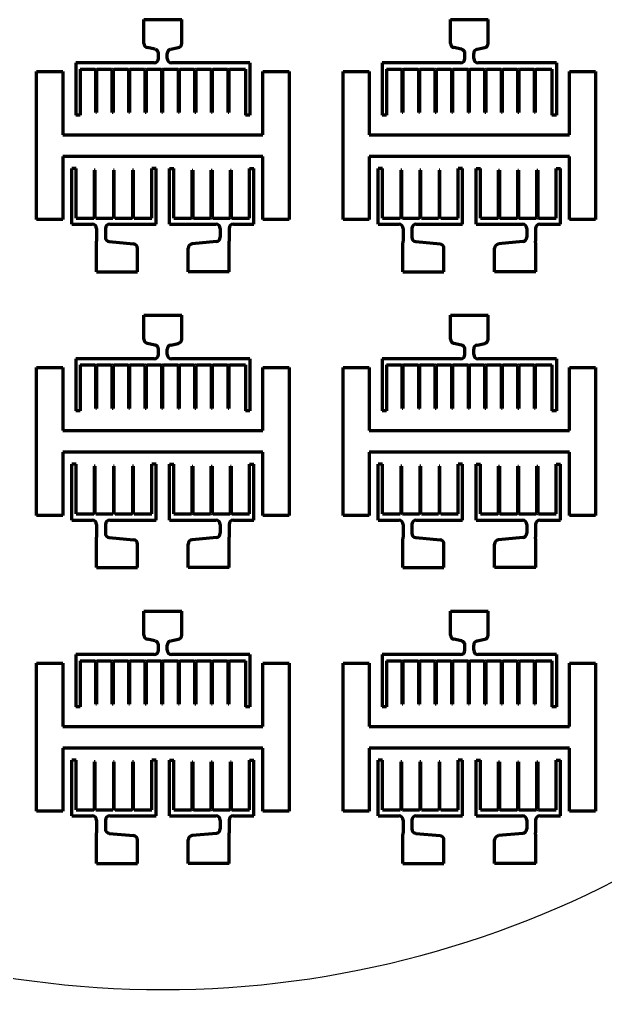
# Model space of a CAD drawing. Header units: millimetres. Extents: x 2372 to 2569, y 1689 to 1917.
# Drawn here: x 2454.5 to 2521.8, y 1689.3 to 1800.8 of the extents above; entities that cross this region are included whole.
import ezdxf

# ---------------------------------------------------------------- set-up
doc = ezdxf.new("R2010")
doc.units = ezdxf.units.MM
doc.layers.add('mask_outline', color=10, linetype='Continuous')
doc.layers.add('mask_stencil', color=30, linetype='Continuous', lineweight=70)

msp = doc.modelspace()

# ---------------------------------------------------------------- linework, layer by layer
at = {"layer": 'mask_outline'}
msp.add_arc((2470.94, 1803.28), 114, 210.2314, 329.7768, dxfattribs=at)
at = {"layer": 'mask_stencil'}
for p, q in [((2468.77, 1798.03), (2468.77, 1800.78)), ((2468.77, 1800.78), (2473.11, 1800.78)), ((2473.11, 1798.03), (2473.11, 1800.78)), ((2503.97, 1798.03), (2503.97, 1800.78)), ((2503.97, 1800.78), (2508.31, 1800.78)), ((2508.31, 1798.03), (2508.31, 1800.78)), ((2470.04, 1797.36), (2469.17, 1797.54)), ((2471.84, 1797.36), (2472.71, 1797.54)), ((2505.24, 1797.36), (2504.37, 1797.54)), ((2507.04, 1797.36), (2507.91, 1797.54)), ((2470.44, 1796.28), (2470.44, 1796.87)), ((2471.44, 1796.28), (2471.44, 1796.87)), ((2505.64, 1796.28), (2505.64, 1796.87)), ((2506.64, 1796.28), (2506.64, 1796.87)), ((2469.94, 1795.78), (2460.94, 1795.78)), ((2460.94, 1795.78), (2460.94, 1789.78)), ((2480.94, 1795.78), (2471.94, 1795.78)), ((2480.94, 1795.78), (2480.94, 1789.78)), ((2505.14, 1795.78), (2496.14, 1795.78)), ((2496.14, 1795.78), (2496.14, 1789.78)), ((2516.14, 1795.78), (2507.14, 1795.78)), ((2516.14, 1795.78), (2516.14, 1789.78)), ((2456.44, 1777.78), (2456.44, 1794.78)), ((2456.44, 1794.78), (2459.44, 1794.78)), ((2459.44, 1794.78), (2459.44, 1787.53)), ((2461.43, 1795.08), (2461.43, 1789.78)), ((2461.43, 1795.08), (2463.15, 1795.08)), ((2463.23, 1795), (2463.15, 1795.08)), ((2463.23, 1790.08), (2463.23, 1795)), ((2463.4, 1795.08), (2463.32, 1795)), ((2463.32, 1795), (2463.32, 1790.08)), ((2463.4, 1795.08), (2465.05, 1795.08)), ((2465.13, 1795), (2465.05, 1795.08)), ((2465.13, 1790.08), (2465.13, 1795)), ((2465.3, 1795.08), (2465.22, 1795)), ((2465.22, 1795), (2465.22, 1790.08)), ((2465.3, 1795.08), (2466.95, 1795.08)), ((2467.03, 1795), (2466.95, 1795.08)), ((2467.03, 1790.08), (2467.03, 1795)), ((2467.2, 1795.08), (2467.12, 1795)), ((2467.12, 1795), (2467.12, 1790.08)), ((2467.2, 1795.08), (2468.85, 1795.08)), ((2468.93, 1795), (2468.85, 1795.08)), ((2468.93, 1790.08), (2468.93, 1795)), ((2469.1, 1795.08), (2469.02, 1795)), ((2469.02, 1795), (2469.02, 1790.08)), ((2469.1, 1795.08), (2470.75, 1795.08)), ((2470.83, 1795), (2470.75, 1795.08)), ((2470.83, 1790.08), (2470.83, 1795)), ((2471, 1795.08), (2470.92, 1795)), ((2470.92, 1795), (2470.92, 1790.08)), ((2471, 1795.08), (2472.65, 1795.08)), ((2472.73, 1795), (2472.65, 1795.08)), ((2472.73, 1790.08), (2472.73, 1795)), ((2472.9, 1795.08), (2472.82, 1795)), ((2472.82, 1795), (2472.82, 1790.08)), ((2472.9, 1795.08), (2474.55, 1795.08)), ((2474.63, 1795), (2474.55, 1795.08)), ((2474.63, 1790.08), (2474.63, 1795)), ((2474.8, 1795.08), (2474.72, 1795)), ((2474.72, 1795), (2474.72, 1790.08)), ((2474.8, 1795.08), (2476.45, 1795.08)), ((2476.53, 1795), (2476.45, 1795.08)), ((2476.53, 1790.08), (2476.53, 1795)), ((2476.7, 1795.08), (2476.62, 1795)), ((2476.62, 1795), (2476.62, 1790.08)), ((2476.7, 1795.08), (2478.35, 1795.08)), ((2478.43, 1795), (2478.35, 1795.08)), ((2478.43, 1790.08), (2478.43, 1795)), ((2478.6, 1795.08), (2478.52, 1795)), ((2478.52, 1795), (2478.52, 1790.08)), ((2478.6, 1795.08), (2480.43, 1795.08)), ((2480.43, 1795.08), (2480.43, 1789.78)), ((2482.44, 1787.53), (2482.44, 1794.78)), ((2482.44, 1794.78), (2485.44, 1794.78)), ((2485.44, 1794.78), (2485.44, 1777.78)), ((2491.64, 1777.78), (2491.64, 1794.78)), ((2491.64, 1794.78), (2494.64, 1794.78)), ((2494.64, 1794.78), (2494.64, 1787.53)), ((2496.63, 1795.08), (2496.63, 1789.78)), ((2496.63, 1795.08), (2498.35, 1795.08)), ((2498.43, 1795), (2498.35, 1795.08)), ((2498.43, 1790.08), (2498.43, 1795)), ((2498.6, 1795.08), (2498.52, 1795)), ((2498.52, 1795), (2498.52, 1790.08)), ((2498.6, 1795.08), (2500.25, 1795.08)), ((2500.33, 1795), (2500.25, 1795.08)), ((2500.33, 1790.08), (2500.33, 1795)), ((2500.5, 1795.08), (2500.42, 1795)), ((2500.42, 1795), (2500.42, 1790.08)), ((2500.5, 1795.08), (2502.15, 1795.08)), ((2502.23, 1795), (2502.15, 1795.08)), ((2502.23, 1790.08), (2502.23, 1795)), ((2502.4, 1795.08), (2502.32, 1795)), ((2502.32, 1795), (2502.32, 1790.08)), ((2502.4, 1795.08), (2504.05, 1795.08)), ((2504.13, 1795), (2504.05, 1795.08)), ((2504.13, 1790.08), (2504.13, 1795)), ((2504.3, 1795.08), (2504.22, 1795)), ((2504.22, 1795), (2504.22, 1790.08)), ((2504.3, 1795.08), (2505.95, 1795.08)), ((2506.03, 1795), (2505.95, 1795.08)), ((2506.03, 1790.08), (2506.03, 1795)), ((2506.2, 1795.08), (2506.12, 1795)), ((2506.12, 1795), (2506.12, 1790.08)), ((2506.2, 1795.08), (2507.85, 1795.08)), ((2507.93, 1795), (2507.85, 1795.08)), ((2507.93, 1790.08), (2507.93, 1795)), ((2508.1, 1795.08), (2508.02, 1795)), ((2508.02, 1795), (2508.02, 1790.08)), ((2508.1, 1795.08), (2509.75, 1795.08)), ((2509.83, 1795), (2509.75, 1795.08)), ((2509.83, 1790.08), (2509.83, 1795)), ((2510, 1795.08), (2509.92, 1795)), ((2509.92, 1795), (2509.92, 1790.08)), ((2510, 1795.08), (2511.65, 1795.08)), ((2511.73, 1795), (2511.65, 1795.08)), ((2511.73, 1790.08), (2511.73, 1795)), ((2511.9, 1795.08), (2511.82, 1795)), ((2511.82, 1795), (2511.82, 1790.08)), ((2511.9, 1795.08), (2513.55, 1795.08)), ((2513.63, 1795), (2513.55, 1795.08)), ((2513.63, 1790.08), (2513.63, 1795)), ((2513.8, 1795.08), (2513.72, 1795)), ((2513.72, 1795), (2513.72, 1790.08)), ((2513.8, 1795.08), (2515.63, 1795.08)), ((2515.63, 1795.08), (2515.63, 1789.78)), ((2517.64, 1787.53), (2517.64, 1794.78)), ((2517.64, 1794.78), (2520.64, 1794.78)), ((2520.64, 1794.78), (2520.64, 1777.78)), ((2461.43, 1789.78), (2460.94, 1789.78)), ((2463.32, 1790.08), (2463.23, 1790.08)), ((2465.22, 1790.08), (2465.13, 1790.08)), ((2467.12, 1790.08), (2467.03, 1790.08)), ((2469.02, 1790.08), (2468.93, 1790.08)), ((2470.92, 1790.08), (2470.83, 1790.08)), ((2472.82, 1790.08), (2472.73, 1790.08)), ((2474.72, 1790.08), (2474.63, 1790.08)), ((2476.62, 1790.08), (2476.53, 1790.08)), ((2478.52, 1790.08), (2478.43, 1790.08)), ((2480.94, 1789.78), (2480.43, 1789.78)), ((2496.63, 1789.78), (2496.14, 1789.78)), ((2498.52, 1790.08), (2498.43, 1790.08)), ((2500.42, 1790.08), (2500.33, 1790.08)), ((2502.32, 1790.08), (2502.23, 1790.08)), ((2504.22, 1790.08), (2504.13, 1790.08)), ((2506.12, 1790.08), (2506.03, 1790.08)), ((2508.02, 1790.08), (2507.93, 1790.08)), ((2509.92, 1790.08), (2509.83, 1790.08)), ((2511.82, 1790.08), (2511.73, 1790.08)), ((2513.72, 1790.08), (2513.63, 1790.08)), ((2516.14, 1789.78), (2515.63, 1789.78)), ((2459.44, 1787.53), (2482.44, 1787.53)), ((2494.64, 1787.53), (2517.64, 1787.53)), ((2482.44, 1785.03), (2459.44, 1785.03)), ((2459.44, 1785.03), (2459.44, 1777.78)), ((2482.44, 1777.78), (2482.44, 1785.03)), ((2517.64, 1785.03), (2494.64, 1785.03)), ((2494.64, 1785.03), (2494.64, 1777.78)), ((2517.64, 1777.78), (2517.64, 1785.03)), ((2460.48, 1777.24), (2460.48, 1783.65)), ((2460.97, 1783.65), (2460.48, 1783.65)), ((2460.97, 1777.95), (2460.97, 1783.65)), ((2463.17, 1783.45), (2463.07, 1783.45)), ((2463.07, 1783.45), (2463.07, 1778.03)), ((2463.17, 1778.03), (2463.17, 1783.45)), ((2465.37, 1783.45), (2465.27, 1783.45)), ((2465.27, 1783.45), (2465.27, 1778.03)), ((2465.37, 1778.03), (2465.37, 1783.45)), ((2467.57, 1783.45), (2467.47, 1783.45)), ((2467.47, 1783.45), (2467.47, 1778.03)), ((2467.57, 1778.03), (2467.57, 1783.45)), ((2469.67, 1777.95), (2469.67, 1783.65)), ((2470.17, 1783.65), (2469.67, 1783.65)), ((2470.17, 1777.24), (2470.17, 1783.65)), ((2471.71, 1777.24), (2471.71, 1783.65)), ((2471.71, 1783.65), (2472.21, 1783.65)), ((2472.21, 1777.95), (2472.21, 1783.65)), ((2474.31, 1778.03), (2474.31, 1783.45)), ((2474.31, 1783.45), (2474.4, 1783.45)), ((2474.4, 1783.45), (2474.4, 1778.03)), ((2476.51, 1778.03), (2476.51, 1783.45)), ((2476.51, 1783.45), (2476.6, 1783.45)), ((2476.6, 1783.45), (2476.6, 1778.03)), ((2478.71, 1778.03), (2478.71, 1783.45)), ((2478.71, 1783.45), (2478.8, 1783.45)), ((2478.8, 1783.45), (2478.8, 1778.03)), ((2480.91, 1777.95), (2480.91, 1783.65)), ((2480.91, 1783.65), (2481.4, 1783.65)), ((2481.4, 1777.24), (2481.4, 1783.65)), ((2495.68, 1777.24), (2495.68, 1783.65)), ((2496.17, 1783.65), (2495.68, 1783.65)), ((2496.17, 1777.95), (2496.17, 1783.65)), ((2498.37, 1783.45), (2498.27, 1783.45)), ((2498.27, 1783.45), (2498.27, 1778.03)), ((2498.37, 1778.03), (2498.37, 1783.45)), ((2500.57, 1783.45), (2500.47, 1783.45)), ((2500.47, 1783.45), (2500.47, 1778.03)), ((2500.57, 1778.03), (2500.57, 1783.45)), ((2502.77, 1783.45), (2502.67, 1783.45)), ((2502.67, 1783.45), (2502.67, 1778.03)), ((2502.77, 1778.03), (2502.77, 1783.45)), ((2504.87, 1777.95), (2504.87, 1783.65)), ((2505.37, 1783.65), (2504.87, 1783.65)), ((2505.37, 1777.24), (2505.37, 1783.65)), ((2506.91, 1777.24), (2506.91, 1783.65)), ((2506.91, 1783.65), (2507.41, 1783.65)), ((2507.41, 1777.95), (2507.41, 1783.65)), ((2509.51, 1778.03), (2509.51, 1783.45)), ((2509.51, 1783.45), (2509.6, 1783.45)), ((2509.6, 1783.45), (2509.6, 1778.03)), ((2511.71, 1778.03), (2511.71, 1783.45)), ((2511.71, 1783.45), (2511.8, 1783.45)), ((2511.8, 1783.45), (2511.8, 1778.03)), ((2513.91, 1778.03), (2513.91, 1783.45)), ((2513.91, 1783.45), (2514, 1783.45)), ((2514, 1783.45), (2514, 1778.03)), ((2516.11, 1777.95), (2516.11, 1783.65)), ((2516.11, 1783.65), (2516.6, 1783.65)), ((2516.6, 1777.24), (2516.6, 1783.65)), ((2459.44, 1777.78), (2456.44, 1777.78)), ((2460.97, 1777.95), (2463, 1777.95)), ((2463.07, 1778.03), (2463, 1777.95)), ((2463.25, 1777.95), (2463.17, 1778.03)), ((2463.25, 1777.95), (2465.2, 1777.95)), ((2465.27, 1778.03), (2465.2, 1777.95)), ((2465.45, 1777.95), (2465.37, 1778.03)), ((2465.45, 1777.95), (2467.4, 1777.95)), ((2467.47, 1778.03), (2467.4, 1777.95)), ((2467.65, 1777.95), (2467.57, 1778.03)), ((2467.65, 1777.95), (2469.67, 1777.95)), ((2472.21, 1777.95), (2474.23, 1777.95)), ((2474.23, 1777.95), (2474.31, 1778.03)), ((2474.4, 1778.03), (2474.48, 1777.95)), ((2474.48, 1777.95), (2476.43, 1777.95)), ((2476.43, 1777.95), (2476.51, 1778.03)), ((2476.6, 1778.03), (2476.68, 1777.95)), ((2476.68, 1777.95), (2478.63, 1777.95)), ((2478.63, 1777.95), (2478.71, 1778.03)), ((2478.8, 1778.03), (2478.88, 1777.95)), ((2478.88, 1777.95), (2480.91, 1777.95)), ((2485.44, 1777.78), (2482.44, 1777.78)), ((2494.64, 1777.78), (2491.64, 1777.78)), ((2496.17, 1777.95), (2498.2, 1777.95)), ((2498.27, 1778.03), (2498.2, 1777.95)), ((2498.45, 1777.95), (2498.37, 1778.03)), ((2498.45, 1777.95), (2500.4, 1777.95)), ((2500.47, 1778.03), (2500.4, 1777.95)), ((2500.65, 1777.95), (2500.57, 1778.03)), ((2500.65, 1777.95), (2502.6, 1777.95)), ((2502.67, 1778.03), (2502.6, 1777.95)), ((2502.85, 1777.95), (2502.77, 1778.03)), ((2502.85, 1777.95), (2504.87, 1777.95)), ((2507.41, 1777.95), (2509.43, 1777.95)), ((2509.43, 1777.95), (2509.51, 1778.03)), ((2509.6, 1778.03), (2509.68, 1777.95)), ((2509.68, 1777.95), (2511.63, 1777.95)), ((2511.63, 1777.95), (2511.71, 1778.03)), ((2511.8, 1778.03), (2511.88, 1777.95)), ((2511.88, 1777.95), (2513.83, 1777.95)), ((2513.83, 1777.95), (2513.91, 1778.03)), ((2514, 1778.03), (2514.08, 1777.95)), ((2514.08, 1777.95), (2516.11, 1777.95)), ((2520.64, 1777.78), (2517.64, 1777.78)), ((2460.48, 1777.24), (2462.84, 1777.24)), ((2463.34, 1776.74), (2463.34, 1775.28)), ((2464.34, 1776.74), (2464.34, 1775.74)), ((2464.84, 1777.24), (2470.17, 1777.24)), ((2471.71, 1777.24), (2477.04, 1777.24)), ((2477.54, 1776.74), (2477.54, 1775.74)), ((2478.54, 1776.74), (2478.54, 1775.28)), ((2479.04, 1777.24), (2481.4, 1777.24)), ((2495.68, 1777.24), (2498.04, 1777.24)), ((2498.54, 1776.74), (2498.54, 1775.28)), ((2499.54, 1776.74), (2499.54, 1775.74)), ((2500.04, 1777.24), (2505.37, 1777.24)), ((2506.91, 1777.24), (2512.24, 1777.24)), ((2512.74, 1776.74), (2512.74, 1775.74)), ((2513.74, 1776.74), (2513.74, 1775.28)), ((2514.24, 1777.24), (2516.6, 1777.24)), ((2463.32, 1774.94), (2463.34, 1775.28)), ((2464.79, 1775.24), (2467.58, 1774.98)), ((2477.09, 1775.24), (2474.3, 1774.98)), ((2478.56, 1774.94), (2478.54, 1775.28)), ((2498.52, 1774.94), (2498.54, 1775.28)), ((2499.99, 1775.24), (2502.78, 1774.98)), ((2512.29, 1775.24), (2509.5, 1774.98)), ((2513.76, 1774.94), (2513.74, 1775.28)), ((2463.32, 1771.78), (2463.32, 1774.94)), ((2468.03, 1771.78), (2468.03, 1774.48)), ((2473.85, 1771.78), (2473.85, 1774.48)), ((2478.56, 1771.78), (2478.56, 1774.94)), ((2498.52, 1771.78), (2498.52, 1774.94)), ((2503.23, 1771.78), (2503.23, 1774.48)), ((2509.05, 1771.78), (2509.05, 1774.48)), ((2513.76, 1771.78), (2513.76, 1774.94)), ((2463.32, 1771.78), (2468.03, 1771.78)), ((2478.56, 1771.78), (2473.85, 1771.78)), ((2498.52, 1771.78), (2503.23, 1771.78)), ((2513.76, 1771.78), (2509.05, 1771.78)), ((2468.77, 1764.03), (2468.77, 1766.78)), ((2468.77, 1766.78), (2473.11, 1766.78)), ((2473.11, 1764.03), (2473.11, 1766.78)), ((2503.97, 1764.03), (2503.97, 1766.78)), ((2503.97, 1766.78), (2508.31, 1766.78)), ((2508.31, 1764.03), (2508.31, 1766.78)), ((2470.04, 1763.36), (2469.17, 1763.54)), ((2470.44, 1762.28), (2470.44, 1762.87)), ((2471.44, 1762.28), (2471.44, 1762.87)), ((2471.84, 1763.36), (2472.71, 1763.54)), ((2505.24, 1763.36), (2504.37, 1763.54)), ((2505.64, 1762.28), (2505.64, 1762.87)), ((2506.64, 1762.28), (2506.64, 1762.87)), ((2507.04, 1763.36), (2507.91, 1763.54)), ((2469.94, 1761.78), (2460.94, 1761.78)), ((2460.94, 1761.78), (2460.94, 1755.78)), ((2480.94, 1761.78), (2471.94, 1761.78)), ((2480.94, 1761.78), (2480.94, 1755.78)), ((2505.14, 1761.78), (2496.14, 1761.78)), ((2496.14, 1761.78), (2496.14, 1755.78)), ((2516.14, 1761.78), (2507.14, 1761.78)), ((2516.14, 1761.78), (2516.14, 1755.78)), ((2456.44, 1743.78), (2456.44, 1760.78)), ((2456.44, 1760.78), (2459.44, 1760.78)), ((2459.44, 1760.78), (2459.44, 1753.53)), ((2461.43, 1761.08), (2461.43, 1755.78)), ((2461.43, 1761.08), (2463.15, 1761.08)), ((2463.23, 1761), (2463.15, 1761.08)), ((2463.23, 1756.08), (2463.23, 1761)), ((2463.4, 1761.08), (2463.32, 1761)), ((2463.32, 1761), (2463.32, 1756.08)), ((2463.4, 1761.08), (2465.05, 1761.08)), ((2465.13, 1761), (2465.05, 1761.08)), ((2465.13, 1756.08), (2465.13, 1761)), ((2465.3, 1761.08), (2465.22, 1761)), ((2465.22, 1761), (2465.22, 1756.08)), ((2465.3, 1761.08), (2466.95, 1761.08)), ((2467.03, 1761), (2466.95, 1761.08)), ((2467.03, 1756.08), (2467.03, 1761)), ((2467.2, 1761.08), (2467.12, 1761)), ((2467.12, 1761), (2467.12, 1756.08)), ((2467.2, 1761.08), (2468.85, 1761.08)), ((2468.93, 1761), (2468.85, 1761.08)), ((2468.93, 1756.08), (2468.93, 1761)), ((2469.1, 1761.08), (2469.02, 1761)), ((2469.02, 1761), (2469.02, 1756.08)), ((2469.1, 1761.08), (2470.75, 1761.08)), ((2470.83, 1761), (2470.75, 1761.08)), ((2470.83, 1756.08), (2470.83, 1761)), ((2471, 1761.08), (2470.92, 1761)), ((2470.92, 1761), (2470.92, 1756.08)), ((2471, 1761.08), (2472.65, 1761.08)), ((2472.73, 1761), (2472.65, 1761.08)), ((2472.73, 1756.08), (2472.73, 1761)), ((2472.9, 1761.08), (2472.82, 1761)), ((2472.82, 1761), (2472.82, 1756.08)), ((2472.9, 1761.08), (2474.55, 1761.08)), ((2474.63, 1761), (2474.55, 1761.08)), ((2474.63, 1756.08), (2474.63, 1761)), ((2474.8, 1761.08), (2474.72, 1761)), ((2474.72, 1761), (2474.72, 1756.08)), ((2474.8, 1761.08), (2476.45, 1761.08)), ((2476.53, 1761), (2476.45, 1761.08)), ((2476.53, 1756.08), (2476.53, 1761)), ((2476.7, 1761.08), (2476.62, 1761)), ((2476.62, 1761), (2476.62, 1756.08)), ((2476.7, 1761.08), (2478.35, 1761.08)), ((2478.43, 1761), (2478.35, 1761.08)), ((2478.43, 1756.08), (2478.43, 1761)), ((2478.6, 1761.08), (2478.52, 1761)), ((2478.52, 1761), (2478.52, 1756.08)), ((2478.6, 1761.08), (2480.43, 1761.08)), ((2480.43, 1761.08), (2480.43, 1755.78)), ((2482.44, 1753.53), (2482.44, 1760.78)), ((2482.44, 1760.78), (2485.44, 1760.78)), ((2485.44, 1760.78), (2485.44, 1743.78)), ((2491.64, 1743.78), (2491.64, 1760.78)), ((2491.64, 1760.78), (2494.64, 1760.78)), ((2494.64, 1760.78), (2494.64, 1753.53)), ((2496.63, 1761.08), (2496.63, 1755.78)), ((2496.63, 1761.08), (2498.35, 1761.08)), ((2498.43, 1761), (2498.35, 1761.08)), ((2498.43, 1756.08), (2498.43, 1761)), ((2498.6, 1761.08), (2498.52, 1761)), ((2498.52, 1761), (2498.52, 1756.08)), ((2498.6, 1761.08), (2500.25, 1761.08)), ((2500.33, 1761), (2500.25, 1761.08)), ((2500.33, 1756.08), (2500.33, 1761)), ((2500.5, 1761.08), (2500.42, 1761)), ((2500.42, 1761), (2500.42, 1756.08)), ((2500.5, 1761.08), (2502.15, 1761.08)), ((2502.23, 1761), (2502.15, 1761.08)), ((2502.23, 1756.08), (2502.23, 1761)), ((2502.4, 1761.08), (2502.32, 1761)), ((2502.32, 1761), (2502.32, 1756.08)), ((2502.4, 1761.08), (2504.05, 1761.08)), ((2504.13, 1761), (2504.05, 1761.08)), ((2504.13, 1756.08), (2504.13, 1761)), ((2504.3, 1761.08), (2504.22, 1761)), ((2504.22, 1761), (2504.22, 1756.08)), ((2504.3, 1761.08), (2505.95, 1761.08)), ((2506.03, 1761), (2505.95, 1761.08)), ((2506.03, 1756.08), (2506.03, 1761)), ((2506.2, 1761.08), (2506.12, 1761)), ((2506.12, 1761), (2506.12, 1756.08)), ((2506.2, 1761.08), (2507.85, 1761.08)), ((2507.93, 1761), (2507.85, 1761.08)), ((2507.93, 1756.08), (2507.93, 1761)), ((2508.1, 1761.08), (2508.02, 1761)), ((2508.02, 1761), (2508.02, 1756.08)), ((2508.1, 1761.08), (2509.75, 1761.08)), ((2509.83, 1761), (2509.75, 1761.08)), ((2509.83, 1756.08), (2509.83, 1761)), ((2510, 1761.08), (2509.92, 1761)), ((2509.92, 1761), (2509.92, 1756.08)), ((2510, 1761.08), (2511.65, 1761.08)), ((2511.73, 1761), (2511.65, 1761.08)), ((2511.73, 1756.08), (2511.73, 1761)), ((2511.9, 1761.08), (2511.82, 1761)), ((2511.82, 1761), (2511.82, 1756.08)), ((2511.9, 1761.08), (2513.55, 1761.08)), ((2513.63, 1761), (2513.55, 1761.08)), ((2513.63, 1756.08), (2513.63, 1761)), ((2513.8, 1761.08), (2513.72, 1761)), ((2513.72, 1761), (2513.72, 1756.08)), ((2513.8, 1761.08), (2515.63, 1761.08)), ((2515.63, 1761.08), (2515.63, 1755.78)), ((2517.64, 1753.53), (2517.64, 1760.78)), ((2517.64, 1760.78), (2520.64, 1760.78)), ((2520.64, 1760.78), (2520.64, 1743.78)), ((2461.43, 1755.78), (2460.94, 1755.78)), ((2463.32, 1756.08), (2463.23, 1756.08)), ((2465.22, 1756.08), (2465.13, 1756.08)), ((2467.12, 1756.08), (2467.03, 1756.08)), ((2469.02, 1756.08), (2468.93, 1756.08)), ((2470.92, 1756.08), (2470.83, 1756.08)), ((2472.82, 1756.08), (2472.73, 1756.08)), ((2474.72, 1756.08), (2474.63, 1756.08)), ((2476.62, 1756.08), (2476.53, 1756.08)), ((2478.52, 1756.08), (2478.43, 1756.08)), ((2480.94, 1755.78), (2480.43, 1755.78)), ((2496.63, 1755.78), (2496.14, 1755.78)), ((2498.52, 1756.08), (2498.43, 1756.08)), ((2500.42, 1756.08), (2500.33, 1756.08)), ((2502.32, 1756.08), (2502.23, 1756.08)), ((2504.22, 1756.08), (2504.13, 1756.08)), ((2506.12, 1756.08), (2506.03, 1756.08)), ((2508.02, 1756.08), (2507.93, 1756.08)), ((2509.92, 1756.08), (2509.83, 1756.08)), ((2511.82, 1756.08), (2511.73, 1756.08)), ((2513.72, 1756.08), (2513.63, 1756.08)), ((2516.14, 1755.78), (2515.63, 1755.78)), ((2459.44, 1753.53), (2482.44, 1753.53)), ((2494.64, 1753.53), (2517.64, 1753.53)), ((2482.44, 1751.03), (2459.44, 1751.03)), ((2459.44, 1751.03), (2459.44, 1743.78)), ((2482.44, 1743.78), (2482.44, 1751.03)), ((2517.64, 1751.03), (2494.64, 1751.03)), ((2494.64, 1751.03), (2494.64, 1743.78)), ((2517.64, 1743.78), (2517.64, 1751.03)), ((2460.48, 1743.24), (2460.48, 1749.65)), ((2460.97, 1749.65), (2460.48, 1749.65)), ((2460.97, 1743.95), (2460.97, 1749.65)), ((2463.17, 1749.45), (2463.07, 1749.45)), ((2463.07, 1749.45), (2463.07, 1744.03)), ((2463.17, 1744.03), (2463.17, 1749.45)), ((2465.37, 1749.45), (2465.27, 1749.45)), ((2465.27, 1749.45), (2465.27, 1744.03)), ((2465.37, 1744.03), (2465.37, 1749.45)), ((2467.57, 1749.45), (2467.47, 1749.45)), ((2467.47, 1749.45), (2467.47, 1744.03)), ((2467.57, 1744.03), (2467.57, 1749.45)), ((2469.67, 1743.95), (2469.67, 1749.65)), ((2470.17, 1749.65), (2469.67, 1749.65)), ((2470.17, 1743.24), (2470.17, 1749.65)), ((2471.71, 1743.24), (2471.71, 1749.65)), ((2471.71, 1749.65), (2472.21, 1749.65)), ((2472.21, 1743.95), (2472.21, 1749.65)), ((2474.31, 1744.03), (2474.31, 1749.45)), ((2474.31, 1749.45), (2474.4, 1749.45)), ((2474.4, 1749.45), (2474.4, 1744.03)), ((2476.51, 1744.03), (2476.51, 1749.45)), ((2476.51, 1749.45), (2476.6, 1749.45)), ((2476.6, 1749.45), (2476.6, 1744.03)), ((2478.71, 1744.03), (2478.71, 1749.45)), ((2478.71, 1749.45), (2478.8, 1749.45)), ((2478.8, 1749.45), (2478.8, 1744.03)), ((2480.91, 1743.95), (2480.91, 1749.65)), ((2480.91, 1749.65), (2481.4, 1749.65)), ((2481.4, 1743.24), (2481.4, 1749.65)), ((2495.68, 1743.24), (2495.68, 1749.65)), ((2496.17, 1749.65), (2495.68, 1749.65)), ((2496.17, 1743.95), (2496.17, 1749.65)), ((2498.37, 1749.45), (2498.27, 1749.45)), ((2498.27, 1749.45), (2498.27, 1744.03)), ((2498.37, 1744.03), (2498.37, 1749.45)), ((2500.57, 1749.45), (2500.47, 1749.45)), ((2500.47, 1749.45), (2500.47, 1744.03)), ((2500.57, 1744.03), (2500.57, 1749.45)), ((2502.77, 1749.45), (2502.67, 1749.45)), ((2502.67, 1749.45), (2502.67, 1744.03)), ((2502.77, 1744.03), (2502.77, 1749.45)), ((2504.87, 1743.95), (2504.87, 1749.65)), ((2505.37, 1749.65), (2504.87, 1749.65)), ((2505.37, 1743.24), (2505.37, 1749.65)), ((2506.91, 1743.24), (2506.91, 1749.65)), ((2506.91, 1749.65), (2507.41, 1749.65)), ((2507.41, 1743.95), (2507.41, 1749.65)), ((2509.51, 1744.03), (2509.51, 1749.45)), ((2509.51, 1749.45), (2509.6, 1749.45)), ((2509.6, 1749.45), (2509.6, 1744.03)), ((2511.71, 1744.03), (2511.71, 1749.45)), ((2511.71, 1749.45), (2511.8, 1749.45)), ((2511.8, 1749.45), (2511.8, 1744.03)), ((2513.91, 1744.03), (2513.91, 1749.45)), ((2513.91, 1749.45), (2514, 1749.45)), ((2514, 1749.45), (2514, 1744.03)), ((2516.11, 1743.95), (2516.11, 1749.65)), ((2516.11, 1749.65), (2516.6, 1749.65)), ((2516.6, 1743.24), (2516.6, 1749.65)), ((2460.97, 1743.95), (2463, 1743.95)), ((2463.07, 1744.03), (2463, 1743.95)), ((2463.25, 1743.95), (2463.17, 1744.03)), ((2463.25, 1743.95), (2465.2, 1743.95)), ((2465.27, 1744.03), (2465.2, 1743.95)), ((2465.45, 1743.95), (2465.37, 1744.03)), ((2465.45, 1743.95), (2467.4, 1743.95)), ((2467.47, 1744.03), (2467.4, 1743.95)), ((2467.65, 1743.95), (2467.57, 1744.03)), ((2467.65, 1743.95), (2469.67, 1743.95)), ((2472.21, 1743.95), (2474.23, 1743.95)), ((2474.23, 1743.95), (2474.31, 1744.03)), ((2474.4, 1744.03), (2474.48, 1743.95)), ((2474.48, 1743.95), (2476.43, 1743.95)), ((2476.43, 1743.95), (2476.51, 1744.03)), ((2476.6, 1744.03), (2476.68, 1743.95)), ((2476.68, 1743.95), (2478.63, 1743.95)), ((2478.63, 1743.95), (2478.71, 1744.03)), ((2478.8, 1744.03), (2478.88, 1743.95)), ((2478.88, 1743.95), (2480.91, 1743.95)), ((2496.17, 1743.95), (2498.2, 1743.95)), ((2498.27, 1744.03), (2498.2, 1743.95)), ((2498.45, 1743.95), (2498.37, 1744.03)), ((2498.45, 1743.95), (2500.4, 1743.95)), ((2500.47, 1744.03), (2500.4, 1743.95)), ((2500.65, 1743.95), (2500.57, 1744.03)), ((2500.65, 1743.95), (2502.6, 1743.95)), ((2502.67, 1744.03), (2502.6, 1743.95)), ((2502.85, 1743.95), (2502.77, 1744.03)), ((2502.85, 1743.95), (2504.87, 1743.95)), ((2507.41, 1743.95), (2509.43, 1743.95)), ((2509.43, 1743.95), (2509.51, 1744.03)), ((2509.6, 1744.03), (2509.68, 1743.95)), ((2509.68, 1743.95), (2511.63, 1743.95)), ((2511.63, 1743.95), (2511.71, 1744.03)), ((2511.8, 1744.03), (2511.88, 1743.95)), ((2511.88, 1743.95), (2513.83, 1743.95)), ((2513.83, 1743.95), (2513.91, 1744.03)), ((2514, 1744.03), (2514.08, 1743.95)), ((2514.08, 1743.95), (2516.11, 1743.95)), ((2459.44, 1743.78), (2456.44, 1743.78)), ((2460.48, 1743.24), (2462.84, 1743.24)), ((2464.84, 1743.24), (2470.17, 1743.24)), ((2471.71, 1743.24), (2477.04, 1743.24)), ((2479.04, 1743.24), (2481.4, 1743.24)), ((2485.44, 1743.78), (2482.44, 1743.78)), ((2494.64, 1743.78), (2491.64, 1743.78)), ((2495.68, 1743.24), (2498.04, 1743.24)), ((2500.04, 1743.24), (2505.37, 1743.24)), ((2506.91, 1743.24), (2512.24, 1743.24)), ((2514.24, 1743.24), (2516.6, 1743.24)), ((2520.64, 1743.78), (2517.64, 1743.78)), ((2463.34, 1742.74), (2463.34, 1741.28)), ((2464.34, 1742.74), (2464.34, 1741.74)), ((2477.54, 1742.74), (2477.54, 1741.74)), ((2478.54, 1742.74), (2478.54, 1741.28)), ((2498.54, 1742.74), (2498.54, 1741.28)), ((2499.54, 1742.74), (2499.54, 1741.74)), ((2512.74, 1742.74), (2512.74, 1741.74)), ((2513.74, 1742.74), (2513.74, 1741.28)), ((2463.32, 1740.94), (2463.34, 1741.28)), ((2463.32, 1737.78), (2463.32, 1740.94)), ((2464.79, 1741.24), (2467.58, 1740.98)), ((2477.09, 1741.24), (2474.3, 1740.98)), ((2478.56, 1740.94), (2478.54, 1741.28)), ((2478.56, 1737.78), (2478.56, 1740.94)), ((2498.52, 1740.94), (2498.54, 1741.28)), ((2498.52, 1737.78), (2498.52, 1740.94)), ((2499.99, 1741.24), (2502.78, 1740.98)), ((2512.29, 1741.24), (2509.5, 1740.98)), ((2513.76, 1740.94), (2513.74, 1741.28)), ((2513.76, 1737.78), (2513.76, 1740.94)), ((2468.03, 1737.78), (2468.03, 1740.48)), ((2473.85, 1737.78), (2473.85, 1740.48)), ((2503.23, 1737.78), (2503.23, 1740.48)), ((2509.05, 1737.78), (2509.05, 1740.48)), ((2463.32, 1737.78), (2468.03, 1737.78)), ((2478.56, 1737.78), (2473.85, 1737.78)), ((2498.52, 1737.78), (2503.23, 1737.78)), ((2513.76, 1737.78), (2509.05, 1737.78)), ((2468.77, 1730.03), (2468.77, 1732.78)), ((2468.77, 1732.78), (2473.11, 1732.78)), ((2473.11, 1730.03), (2473.11, 1732.78)), ((2503.97, 1730.03), (2503.97, 1732.78)), ((2503.97, 1732.78), (2508.31, 1732.78)), ((2508.31, 1730.03), (2508.31, 1732.78)), ((2470.04, 1729.36), (2469.17, 1729.54)), ((2471.84, 1729.36), (2472.71, 1729.54)), ((2505.24, 1729.36), (2504.37, 1729.54)), ((2507.04, 1729.36), (2507.91, 1729.54)), ((2470.44, 1728.28), (2470.44, 1728.87)), ((2471.44, 1728.28), (2471.44, 1728.87)), ((2505.64, 1728.28), (2505.64, 1728.87)), ((2506.64, 1728.28), (2506.64, 1728.87)), ((2469.94, 1727.78), (2460.94, 1727.78)), ((2460.94, 1727.78), (2460.94, 1721.78)), ((2480.94, 1727.78), (2471.94, 1727.78)), ((2480.94, 1727.78), (2480.94, 1721.78)), ((2505.14, 1727.78), (2496.14, 1727.78)), ((2496.14, 1727.78), (2496.14, 1721.78)), ((2516.14, 1727.78), (2507.14, 1727.78)), ((2516.14, 1727.78), (2516.14, 1721.78)), ((2456.44, 1709.78), (2456.44, 1726.78)), ((2456.44, 1726.78), (2459.44, 1726.78)), ((2459.44, 1726.78), (2459.44, 1719.53)), ((2461.43, 1727.08), (2461.43, 1721.78)), ((2461.43, 1727.08), (2463.15, 1727.08)), ((2463.23, 1727), (2463.15, 1727.08)), ((2463.23, 1722.08), (2463.23, 1727)), ((2463.4, 1727.08), (2463.32, 1727)), ((2463.32, 1727), (2463.32, 1722.08)), ((2463.4, 1727.08), (2465.05, 1727.08)), ((2465.13, 1727), (2465.05, 1727.08)), ((2465.13, 1722.08), (2465.13, 1727)), ((2465.3, 1727.08), (2465.22, 1727)), ((2465.22, 1727), (2465.22, 1722.08)), ((2465.3, 1727.08), (2466.95, 1727.08)), ((2467.03, 1727), (2466.95, 1727.08)), ((2467.03, 1722.08), (2467.03, 1727)), ((2467.2, 1727.08), (2467.12, 1727)), ((2467.12, 1727), (2467.12, 1722.08)), ((2467.2, 1727.08), (2468.85, 1727.08)), ((2468.93, 1727), (2468.85, 1727.08)), ((2468.93, 1722.08), (2468.93, 1727)), ((2469.1, 1727.08), (2469.02, 1727)), ((2469.02, 1727), (2469.02, 1722.08)), ((2469.1, 1727.08), (2470.75, 1727.08)), ((2470.83, 1727), (2470.75, 1727.08)), ((2470.83, 1722.08), (2470.83, 1727)), ((2471, 1727.08), (2470.92, 1727)), ((2470.92, 1727), (2470.92, 1722.08)), ((2471, 1727.08), (2472.65, 1727.08)), ((2472.73, 1727), (2472.65, 1727.08)), ((2472.73, 1722.08), (2472.73, 1727)), ((2472.9, 1727.08), (2472.82, 1727)), ((2472.82, 1727), (2472.82, 1722.08)), ((2472.9, 1727.08), (2474.55, 1727.08)), ((2474.63, 1727), (2474.55, 1727.08)), ((2474.63, 1722.08), (2474.63, 1727)), ((2474.8, 1727.08), (2474.72, 1727)), ((2474.72, 1727), (2474.72, 1722.08)), ((2474.8, 1727.08), (2476.45, 1727.08)), ((2476.53, 1727), (2476.45, 1727.08)), ((2476.53, 1722.08), (2476.53, 1727)), ((2476.7, 1727.08), (2476.62, 1727)), ((2476.62, 1727), (2476.62, 1722.08)), ((2476.7, 1727.08), (2478.35, 1727.08)), ((2478.43, 1727), (2478.35, 1727.08)), ((2478.43, 1722.08), (2478.43, 1727)), ((2478.6, 1727.08), (2478.52, 1727)), ((2478.52, 1727), (2478.52, 1722.08)), ((2478.6, 1727.08), (2480.43, 1727.08)), ((2480.43, 1727.08), (2480.43, 1721.78)), ((2482.44, 1719.53), (2482.44, 1726.78)), ((2482.44, 1726.78), (2485.44, 1726.78)), ((2485.44, 1726.78), (2485.44, 1709.78)), ((2491.64, 1709.78), (2491.64, 1726.78)), ((2491.64, 1726.78), (2494.64, 1726.78)), ((2494.64, 1726.78), (2494.64, 1719.53)), ((2496.63, 1727.08), (2496.63, 1721.78)), ((2496.63, 1727.08), (2498.35, 1727.08)), ((2498.43, 1727), (2498.35, 1727.08)), ((2498.43, 1722.08), (2498.43, 1727)), ((2498.6, 1727.08), (2498.52, 1727)), ((2498.52, 1727), (2498.52, 1722.08)), ((2498.6, 1727.08), (2500.25, 1727.08)), ((2500.33, 1727), (2500.25, 1727.08)), ((2500.33, 1722.08), (2500.33, 1727)), ((2500.5, 1727.08), (2500.42, 1727)), ((2500.42, 1727), (2500.42, 1722.08)), ((2500.5, 1727.08), (2502.15, 1727.08)), ((2502.23, 1727), (2502.15, 1727.08)), ((2502.23, 1722.08), (2502.23, 1727)), ((2502.4, 1727.08), (2502.32, 1727)), ((2502.32, 1727), (2502.32, 1722.08)), ((2502.4, 1727.08), (2504.05, 1727.08)), ((2504.13, 1727), (2504.05, 1727.08)), ((2504.13, 1722.08), (2504.13, 1727)), ((2504.3, 1727.08), (2504.22, 1727)), ((2504.22, 1727), (2504.22, 1722.08)), ((2504.3, 1727.08), (2505.95, 1727.08)), ((2506.03, 1727), (2505.95, 1727.08)), ((2506.03, 1722.08), (2506.03, 1727)), ((2506.2, 1727.08), (2506.12, 1727)), ((2506.12, 1727), (2506.12, 1722.08)), ((2506.2, 1727.08), (2507.85, 1727.08)), ((2507.93, 1727), (2507.85, 1727.08)), ((2507.93, 1722.08), (2507.93, 1727)), ((2508.1, 1727.08), (2508.02, 1727)), ((2508.02, 1727), (2508.02, 1722.08)), ((2508.1, 1727.08), (2509.75, 1727.08)), ((2509.83, 1727), (2509.75, 1727.08)), ((2509.83, 1722.08), (2509.83, 1727)), ((2510, 1727.08), (2509.92, 1727)), ((2509.92, 1727), (2509.92, 1722.08)), ((2510, 1727.08), (2511.65, 1727.08)), ((2511.73, 1727), (2511.65, 1727.08)), ((2511.73, 1722.08), (2511.73, 1727)), ((2511.9, 1727.08), (2511.82, 1727)), ((2511.82, 1727), (2511.82, 1722.08)), ((2511.9, 1727.08), (2513.55, 1727.08)), ((2513.63, 1727), (2513.55, 1727.08)), ((2513.63, 1722.08), (2513.63, 1727)), ((2513.8, 1727.08), (2513.72, 1727)), ((2513.72, 1727), (2513.72, 1722.08)), ((2513.8, 1727.08), (2515.63, 1727.08)), ((2515.63, 1727.08), (2515.63, 1721.78)), ((2517.64, 1719.53), (2517.64, 1726.78)), ((2517.64, 1726.78), (2520.64, 1726.78)), ((2520.64, 1726.78), (2520.64, 1709.78)), ((2461.43, 1721.78), (2460.94, 1721.78)), ((2463.32, 1722.08), (2463.23, 1722.08)), ((2465.22, 1722.08), (2465.13, 1722.08)), ((2467.12, 1722.08), (2467.03, 1722.08)), ((2469.02, 1722.08), (2468.93, 1722.08)), ((2470.92, 1722.08), (2470.83, 1722.08)), ((2472.82, 1722.08), (2472.73, 1722.08)), ((2474.72, 1722.08), (2474.63, 1722.08)), ((2476.62, 1722.08), (2476.53, 1722.08)), ((2478.52, 1722.08), (2478.43, 1722.08)), ((2480.94, 1721.78), (2480.43, 1721.78)), ((2496.63, 1721.78), (2496.14, 1721.78)), ((2498.52, 1722.08), (2498.43, 1722.08)), ((2500.42, 1722.08), (2500.33, 1722.08)), ((2502.32, 1722.08), (2502.23, 1722.08)), ((2504.22, 1722.08), (2504.13, 1722.08)), ((2506.12, 1722.08), (2506.03, 1722.08)), ((2508.02, 1722.08), (2507.93, 1722.08)), ((2509.92, 1722.08), (2509.83, 1722.08)), ((2511.82, 1722.08), (2511.73, 1722.08)), ((2513.72, 1722.08), (2513.63, 1722.08)), ((2516.14, 1721.78), (2515.63, 1721.78)), ((2459.44, 1719.53), (2482.44, 1719.53)), ((2494.64, 1719.53), (2517.64, 1719.53)), ((2482.44, 1717.03), (2459.44, 1717.03)), ((2459.44, 1717.03), (2459.44, 1709.78)), ((2482.44, 1709.78), (2482.44, 1717.03)), ((2517.64, 1717.03), (2494.64, 1717.03)), ((2494.64, 1717.03), (2494.64, 1709.78)), ((2517.64, 1709.78), (2517.64, 1717.03)), ((2460.48, 1709.24), (2460.48, 1715.65)), ((2460.97, 1715.65), (2460.48, 1715.65)), ((2460.97, 1709.95), (2460.97, 1715.65)), ((2463.17, 1715.45), (2463.07, 1715.45)), ((2463.07, 1715.45), (2463.07, 1710.03)), ((2463.17, 1710.03), (2463.17, 1715.45)), ((2465.37, 1715.45), (2465.27, 1715.45)), ((2465.27, 1715.45), (2465.27, 1710.03)), ((2465.37, 1710.03), (2465.37, 1715.45)), ((2467.57, 1715.45), (2467.47, 1715.45)), ((2467.47, 1715.45), (2467.47, 1710.03)), ((2467.57, 1710.03), (2467.57, 1715.45)), ((2469.67, 1709.95), (2469.67, 1715.65)), ((2470.17, 1715.65), (2469.67, 1715.65)), ((2470.17, 1709.24), (2470.17, 1715.65)), ((2471.71, 1709.24), (2471.71, 1715.65)), ((2471.71, 1715.65), (2472.21, 1715.65)), ((2472.21, 1709.95), (2472.21, 1715.65)), ((2474.31, 1710.03), (2474.31, 1715.45)), ((2474.31, 1715.45), (2474.4, 1715.45)), ((2474.4, 1715.45), (2474.4, 1710.03)), ((2476.51, 1710.03), (2476.51, 1715.45)), ((2476.51, 1715.45), (2476.6, 1715.45)), ((2476.6, 1715.45), (2476.6, 1710.03)), ((2478.71, 1710.03), (2478.71, 1715.45)), ((2478.71, 1715.45), (2478.8, 1715.45)), ((2478.8, 1715.45), (2478.8, 1710.03)), ((2480.91, 1709.95), (2480.91, 1715.65)), ((2480.91, 1715.65), (2481.4, 1715.65)), ((2481.4, 1709.24), (2481.4, 1715.65)), ((2495.68, 1709.24), (2495.68, 1715.65)), ((2496.17, 1715.65), (2495.68, 1715.65)), ((2496.17, 1709.95), (2496.17, 1715.65)), ((2498.37, 1715.45), (2498.27, 1715.45)), ((2498.27, 1715.45), (2498.27, 1710.03)), ((2498.37, 1710.03), (2498.37, 1715.45)), ((2500.57, 1715.45), (2500.47, 1715.45)), ((2500.47, 1715.45), (2500.47, 1710.03)), ((2500.57, 1710.03), (2500.57, 1715.45)), ((2502.77, 1715.45), (2502.67, 1715.45)), ((2502.67, 1715.45), (2502.67, 1710.03)), ((2502.77, 1710.03), (2502.77, 1715.45)), ((2504.87, 1709.95), (2504.87, 1715.65)), ((2505.37, 1715.65), (2504.87, 1715.65)), ((2505.37, 1709.24), (2505.37, 1715.65)), ((2506.91, 1709.24), (2506.91, 1715.65)), ((2506.91, 1715.65), (2507.41, 1715.65)), ((2507.41, 1709.95), (2507.41, 1715.65)), ((2509.51, 1710.03), (2509.51, 1715.45)), ((2509.51, 1715.45), (2509.6, 1715.45)), ((2509.6, 1715.45), (2509.6, 1710.03)), ((2511.71, 1710.03), (2511.71, 1715.45)), ((2511.71, 1715.45), (2511.8, 1715.45)), ((2511.8, 1715.45), (2511.8, 1710.03)), ((2513.91, 1710.03), (2513.91, 1715.45)), ((2513.91, 1715.45), (2514, 1715.45)), ((2514, 1715.45), (2514, 1710.03)), ((2516.11, 1709.95), (2516.11, 1715.65)), ((2516.11, 1715.65), (2516.6, 1715.65)), ((2516.6, 1709.24), (2516.6, 1715.65)), ((2459.44, 1709.78), (2456.44, 1709.78)), ((2460.97, 1709.95), (2463, 1709.95)), ((2463.07, 1710.03), (2463, 1709.95)), ((2463.25, 1709.95), (2463.17, 1710.03)), ((2463.25, 1709.95), (2465.2, 1709.95)), ((2465.27, 1710.03), (2465.2, 1709.95)), ((2465.45, 1709.95), (2465.37, 1710.03)), ((2465.45, 1709.95), (2467.4, 1709.95)), ((2467.47, 1710.03), (2467.4, 1709.95)), ((2467.65, 1709.95), (2467.57, 1710.03)), ((2467.65, 1709.95), (2469.67, 1709.95)), ((2472.21, 1709.95), (2474.23, 1709.95)), ((2474.23, 1709.95), (2474.31, 1710.03)), ((2474.4, 1710.03), (2474.48, 1709.95)), ((2474.48, 1709.95), (2476.43, 1709.95)), ((2476.43, 1709.95), (2476.51, 1710.03)), ((2476.6, 1710.03), (2476.68, 1709.95)), ((2476.68, 1709.95), (2478.63, 1709.95)), ((2478.63, 1709.95), (2478.71, 1710.03)), ((2478.8, 1710.03), (2478.88, 1709.95)), ((2478.88, 1709.95), (2480.91, 1709.95)), ((2485.44, 1709.78), (2482.44, 1709.78)), ((2494.64, 1709.78), (2491.64, 1709.78)), ((2496.17, 1709.95), (2498.2, 1709.95)), ((2498.27, 1710.03), (2498.2, 1709.95)), ((2498.45, 1709.95), (2498.37, 1710.03)), ((2498.45, 1709.95), (2500.4, 1709.95)), ((2500.47, 1710.03), (2500.4, 1709.95)), ((2500.65, 1709.95), (2500.57, 1710.03)), ((2500.65, 1709.95), (2502.6, 1709.95)), ((2502.67, 1710.03), (2502.6, 1709.95)), ((2502.85, 1709.95), (2502.77, 1710.03)), ((2502.85, 1709.95), (2504.87, 1709.95)), ((2507.41, 1709.95), (2509.43, 1709.95)), ((2509.43, 1709.95), (2509.51, 1710.03)), ((2509.6, 1710.03), (2509.68, 1709.95)), ((2509.68, 1709.95), (2511.63, 1709.95)), ((2511.63, 1709.95), (2511.71, 1710.03)), ((2511.8, 1710.03), (2511.88, 1709.95)), ((2511.88, 1709.95), (2513.83, 1709.95)), ((2513.83, 1709.95), (2513.91, 1710.03)), ((2514, 1710.03), (2514.08, 1709.95)), ((2514.08, 1709.95), (2516.11, 1709.95)), ((2520.64, 1709.78), (2517.64, 1709.78)), ((2460.48, 1709.24), (2462.84, 1709.24)), ((2463.34, 1708.74), (2463.34, 1707.28)), ((2464.34, 1708.74), (2464.34, 1707.74)), ((2464.84, 1709.24), (2470.17, 1709.24)), ((2471.71, 1709.24), (2477.04, 1709.24)), ((2477.54, 1708.74), (2477.54, 1707.74)), ((2478.54, 1708.74), (2478.54, 1707.28)), ((2479.04, 1709.24), (2481.4, 1709.24)), ((2495.68, 1709.24), (2498.04, 1709.24)), ((2498.54, 1708.74), (2498.54, 1707.28)), ((2499.54, 1708.74), (2499.54, 1707.74)), ((2500.04, 1709.24), (2505.37, 1709.24)), ((2506.91, 1709.24), (2512.24, 1709.24)), ((2512.74, 1708.74), (2512.74, 1707.74)), ((2513.74, 1708.74), (2513.74, 1707.28)), ((2514.24, 1709.24), (2516.6, 1709.24)), ((2463.32, 1706.94), (2463.34, 1707.28)), ((2464.79, 1707.24), (2467.58, 1706.98)), ((2477.09, 1707.24), (2474.3, 1706.98)), ((2478.56, 1706.94), (2478.54, 1707.28)), ((2498.52, 1706.94), (2498.54, 1707.28)), ((2499.99, 1707.24), (2502.78, 1706.98)), ((2512.29, 1707.24), (2509.5, 1706.98)), ((2513.76, 1706.94), (2513.74, 1707.28)), ((2463.32, 1703.78), (2463.32, 1706.94)), ((2468.03, 1703.78), (2468.03, 1706.48)), ((2473.85, 1703.78), (2473.85, 1706.48)), ((2478.56, 1703.78), (2478.56, 1706.94)), ((2498.52, 1703.78), (2498.52, 1706.94)), ((2503.23, 1703.78), (2503.23, 1706.48)), ((2509.05, 1703.78), (2509.05, 1706.48)), ((2513.76, 1703.78), (2513.76, 1706.94)), ((2463.32, 1703.78), (2468.03, 1703.78)), ((2478.56, 1703.78), (2473.85, 1703.78)), ((2498.52, 1703.78), (2503.23, 1703.78)), ((2513.76, 1703.78), (2509.05, 1703.78))]:
    msp.add_line(p, q, dxfattribs=at)
for centre, start, end in [((2469.27, 1798.03), 180, 258.3428), ((2472.61, 1798.03), 281.6572, 0), ((2504.47, 1798.03), 180, 258.3428), ((2507.81, 1798.03), 281.6572, 0), ((2469.94, 1796.28), 270, 0), ((2469.94, 1796.87), 0.0012, 78.3428), ((2471.94, 1796.87), 101.6572, 180), ((2471.94, 1796.28), 180, 270), ((2505.14, 1796.28), 270, 0), ((2505.14, 1796.87), 0.0012, 78.3428), ((2507.14, 1796.87), 101.6572, 180), ((2507.14, 1796.28), 180, 270), ((2462.84, 1776.74), 0, 90), ((2464.84, 1776.74), 90, 180), ((2477.04, 1776.74), 0, 90), ((2479.04, 1776.74), 90, 180), ((2498.04, 1776.74), 0, 90), ((2500.04, 1776.74), 90, 180), ((2512.24, 1776.74), 0, 90), ((2514.24, 1776.74), 90, 180), ((2464.84, 1775.74), 180.0011, 264.6614), ((2477.04, 1775.74), 275.3386, 359.9989), ((2500.04, 1775.74), 180.0011, 264.6614), ((2512.24, 1775.74), 275.3386, 359.9989), ((2467.53, 1774.48), 0, 84.6614), ((2474.35, 1774.48), 95.3386, 180), ((2502.73, 1774.48), 0, 84.6614), ((2509.55, 1774.48), 95.3386, 180), ((2469.27, 1764.03), 180, 258.3428), ((2472.61, 1764.03), 281.6572, 0), ((2504.47, 1764.03), 180, 258.3428), ((2507.81, 1764.03), 281.6572, 0), ((2469.94, 1762.87), 0.0012, 78.3428), ((2471.94, 1762.87), 101.6572, 180), ((2505.14, 1762.87), 0.0012, 78.3428), ((2507.14, 1762.87), 101.6572, 180), ((2469.94, 1762.28), 270, 0), ((2471.94, 1762.28), 180, 270), ((2505.14, 1762.28), 270, 0), ((2507.14, 1762.28), 180, 270), ((2462.84, 1742.74), 0, 90), ((2464.84, 1742.74), 90, 180), ((2477.04, 1742.74), 0, 90), ((2479.04, 1742.74), 90, 180), ((2498.04, 1742.74), 0, 90), ((2500.04, 1742.74), 90, 180), ((2512.24, 1742.74), 0, 90), ((2514.24, 1742.74), 90, 180), ((2464.84, 1741.74), 180.0011, 264.6614), ((2477.04, 1741.74), 275.3386, 359.9989), ((2500.04, 1741.74), 180.0011, 264.6614), ((2512.24, 1741.74), 275.3386, 359.9989), ((2467.53, 1740.48), 0, 84.6614), ((2474.35, 1740.48), 95.3386, 180), ((2502.73, 1740.48), 0, 84.6614), ((2509.55, 1740.48), 95.3386, 180), ((2469.27, 1730.03), 180, 258.3428), ((2472.61, 1730.03), 281.6572, 0), ((2504.47, 1730.03), 180, 258.3428), ((2507.81, 1730.03), 281.6572, 0), ((2469.94, 1728.28), 270, 0), ((2469.94, 1728.87), 0.0012, 78.3428), ((2471.94, 1728.87), 101.6572, 180), ((2471.94, 1728.28), 180, 270), ((2505.14, 1728.28), 270, 0), ((2505.14, 1728.87), 0.0012, 78.3428), ((2507.14, 1728.87), 101.6572, 180), ((2507.14, 1728.28), 180, 270), ((2462.84, 1708.74), 0, 90), ((2464.84, 1708.74), 90, 180), ((2477.04, 1708.74), 0, 90), ((2479.04, 1708.74), 90, 180), ((2498.04, 1708.74), 0, 90), ((2500.04, 1708.74), 90, 180), ((2512.24, 1708.74), 0, 90), ((2514.24, 1708.74), 90, 180), ((2464.84, 1707.74), 180.0011, 264.6614), ((2477.04, 1707.74), 275.3386, 359.9989), ((2500.04, 1707.74), 180.0011, 264.6614), ((2512.24, 1707.74), 275.3386, 359.9989), ((2467.53, 1706.48), 0, 84.6614), ((2474.35, 1706.48), 95.3386, 180), ((2502.73, 1706.48), 0, 84.6614), ((2509.55, 1706.48), 95.3386, 180)]:
    msp.add_arc(centre, 0.5, start, end, dxfattribs=at)

doc.saveas('drawing.dxf')
